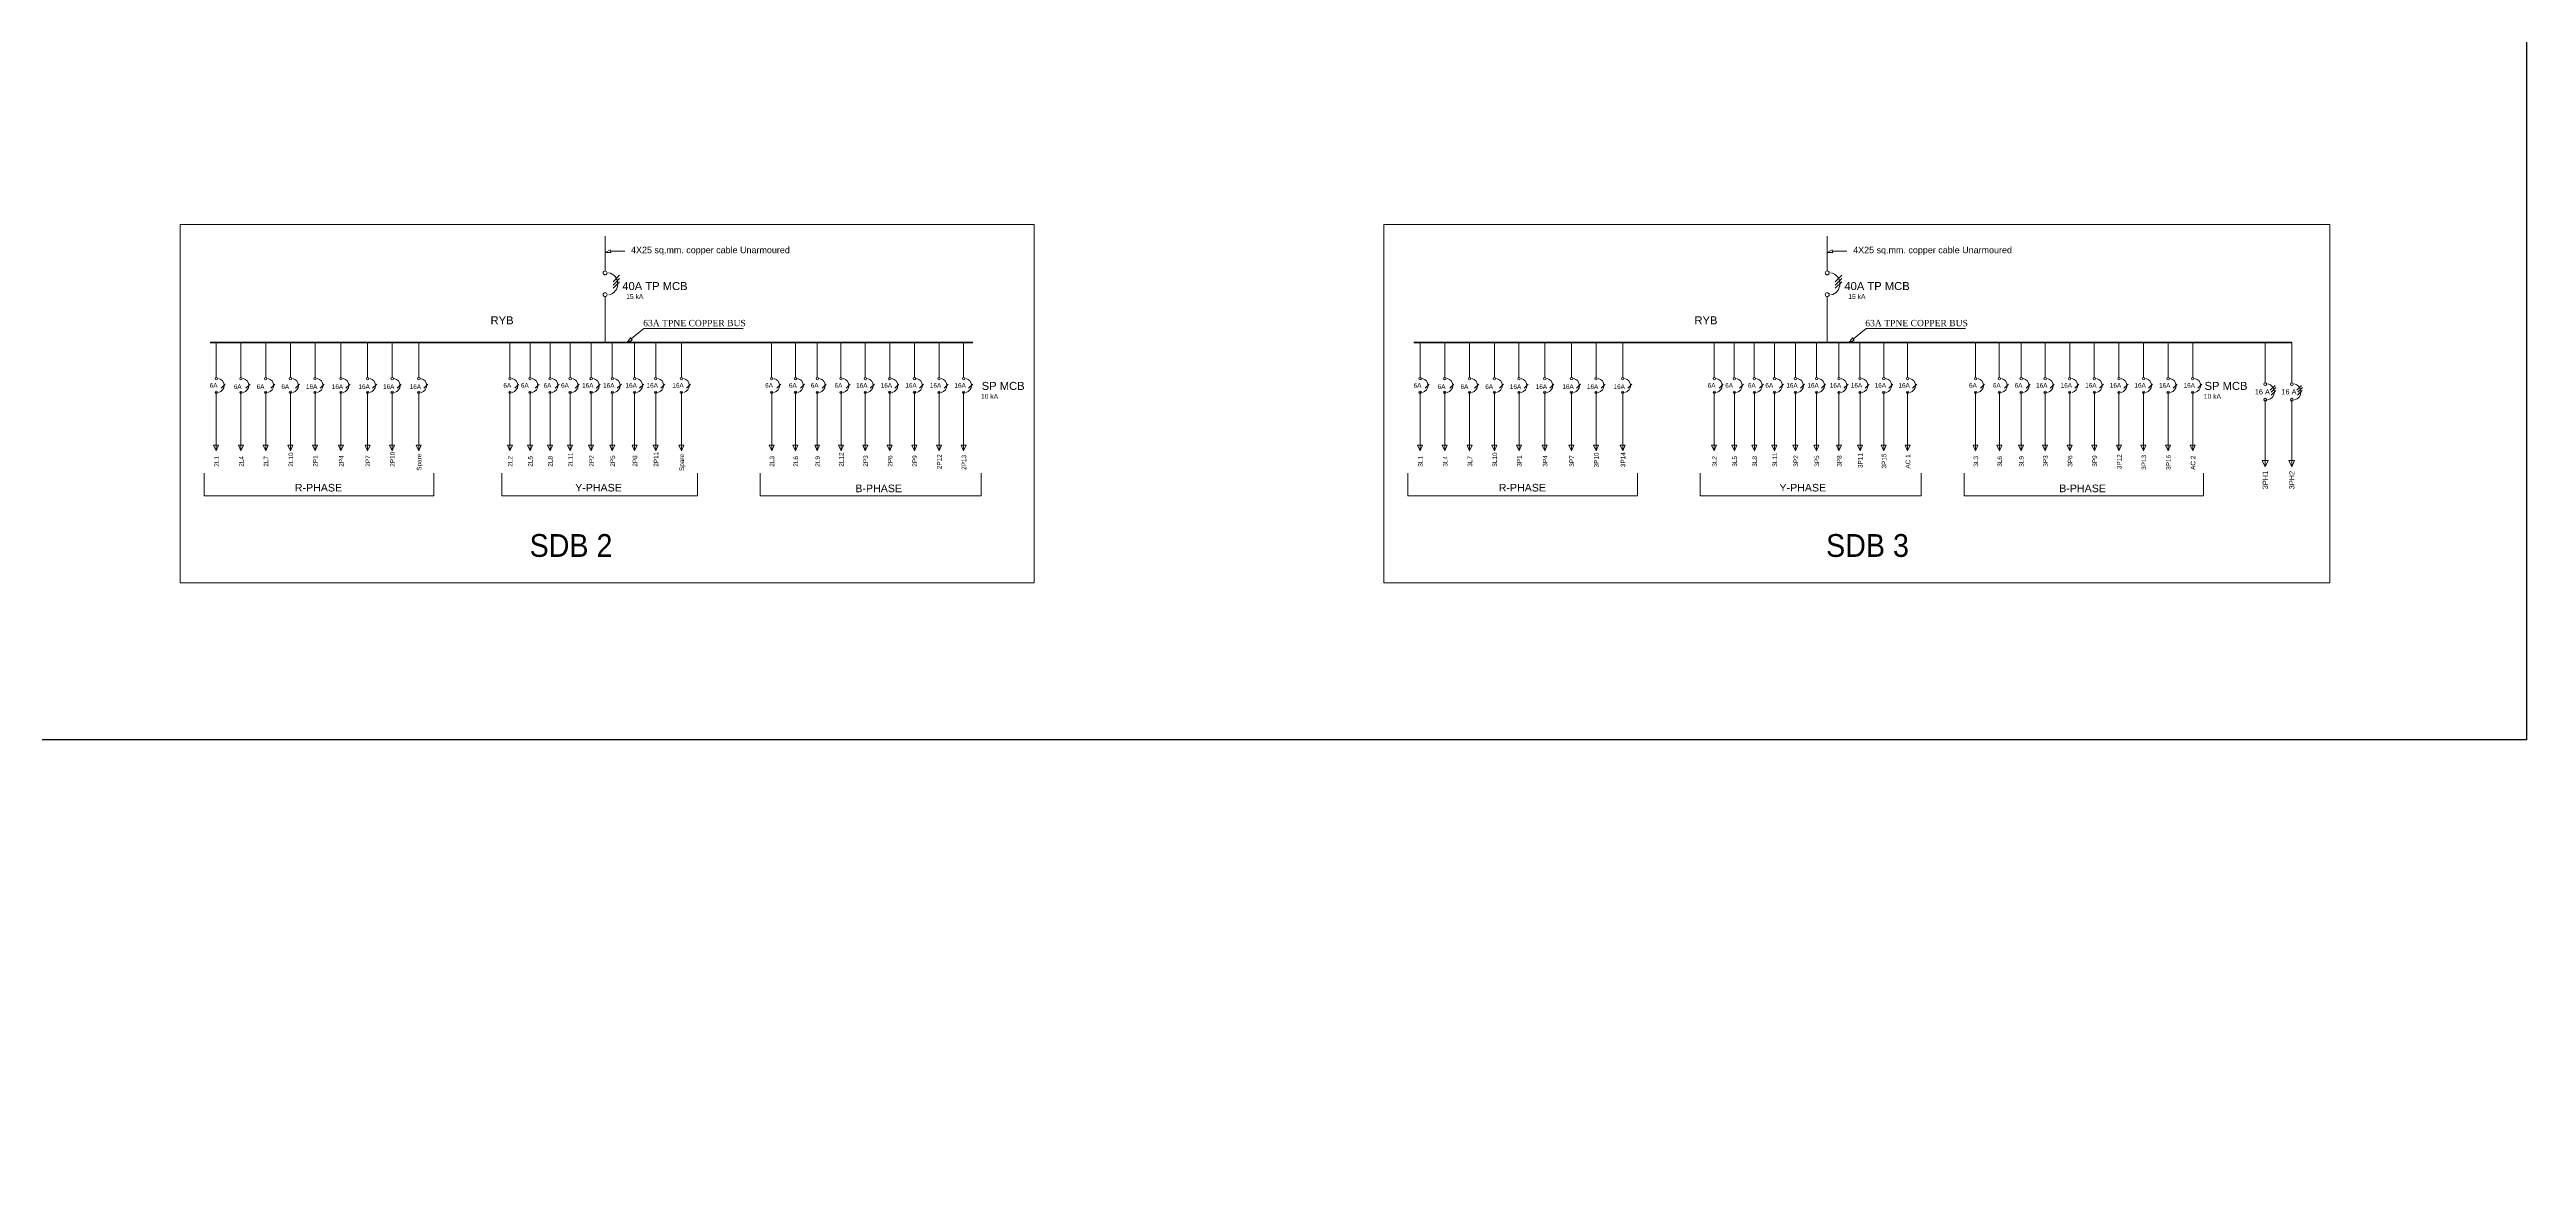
# Model space of a CAD drawing. Header units: inches. Extents: x -3071 to 2534411, y -17796 to 388172.
# Drawn here: x 1965667 to 2129645, y 168569 to 242618 of the extents above; entities that cross this region are included whole.
import ezdxf

# ---------------------------------------------------------------- set-up
doc = ezdxf.new("R2010")
doc.units = ezdxf.units.IN
doc.header["$MEASUREMENT"] = 0
for name, color, linetype, lineweight in [('001-Archi-hatch', 9, 'Continuous', 0), ('7 POWER PT WIRING', 3, 'Continuous', 25), ('Singleline', 82, 'Continuous', 20)]:
    doc.layers.add(name, color=color, linetype=linetype, lineweight=lineweight)
doc.styles.add('ARIAL', font='arial.ttf', dxfattribs={"width": 0.9})
doc.styles.add('MM', font='dutch.ttf')
doc.styles.add('ROOM', font='arial.ttf')
pattern_1 = [(50, (0, 0), (7172.602, -627.521), [750, -8250]), (355, (0, 0), (-1387.513, 7521.92), [600, -6600]), (100.45144, (598, -52), (5785.088, 6894.4), [637.402, -7011.42]), (46.1842, (0, 2000), (10672.413, -1655.193), [1125, -12375]), (96.63564, (889, 1862), (9346.62, 9741.186), [956.103, -10517.14]), (351.18416, (0, 2000), (9346.62, 9741.186), [900, -9900]), (21, (1000, 1500), (5969.07, -4026.189), [750, -8250]), (326, (1000, 1500), (2433.153, 7251.5), [600, -6600]), (71.45144, (1497.4, 1164.5), (8402.224, 3225.312), [637.402, -7011.42]), (37.5, (0, 0), (121.5986, 3328.9385), [0, -6520, 0, -6700, 0, -6625]), (7.5, (0, 0), (2630.6954, 3944.117), [0, -3820, 0, -6370, 0, -2525]), (327.5, (-2230, 0), (5338.2244, -225.5487), [0, -2500, 0, -7800, 0, -10350]), (317.5, (-3230, 0), (5831.862, 1001.05), [0, -3250, 0, -5180, 0, -7350])]

msp = doc.modelspace()

# ---------------------------------------------------------------- hatches: boundary and pattern name
at = {"layer": '001-Archi-hatch'}
h = msp.add_hatch(dxfattribs=at)
h.set_pattern_fill('AR-CONC', color=256, scale=1000)
h.set_pattern_definition(pattern_1)
edge = h.paths.add_edge_path()
edge.add_line((2014535.21, 168969.47), (2014935.21, 168969.47))
edge.add_line((2014935.21, 168969.47), (2014935.21, 168569.47))
edge.add_line((2014935.21, 168569.47), (2014535.42, 168569.25))
edge.add_line((2014535.42, 168569.25), (2014535.13, 168969.47))
h = msp.add_hatch(dxfattribs=at)
h.set_pattern_fill('AR-CONC', color=256, scale=1000)
h.set_pattern_definition(pattern_1)
h.paths.add_polyline_path([(2014535.21, 168969.47), (2014935.21, 168969.47), (2014935.21, 168569.47), (2014535.42, 168569.25)])
h = msp.add_hatch(dxfattribs=at)
h.set_pattern_fill('AR-CONC', color=256, scale=1000)
h.set_pattern_definition(pattern_1)
h.paths.add_polyline_path([(2014535.21, 168969.47), (2014935.21, 168969.47), (2014935.21, 168569.47), (2014535.42, 168569.25)])

# ---------------------------------------------------------------- linework, layer by layer
at = {"layer": '7 POWER PT WIRING'}
for p, q in [((2003896.63, 223230.34), (2004241.16, 223390.53)), ((2084803.68, 223230.34), (2085148.21, 223390.53))]:
    msp.add_line(p, q, dxfattribs=at)
at = {"layer": 'Defpoints'}
msp.add_lwpolyline([(1892231.25, 386175.23), (2129645.08, 386175.23), (2129645.08, 196935.61), (1892231.25, 196935.61)], close=True, dxfattribs=at)
at = {"layer": 'Singleline', "ltscale": 3}
for p, q in [((2030858.97, 231043.81), (1974310.95, 231043.81)), ((1974310.95, 231043.81), (1974310.95, 207333.81)), ((2030858.97, 207333.81), (2030858.97, 231043.81)), ((2116617.97, 231043.81), (2054011.66, 231043.81)), ((2054011.66, 231043.81), (2054011.66, 207333.81)), ((2116617.97, 207333.81), (2116617.97, 231043.81)), ((1974310.95, 207333.81), (2030858.97, 207333.81)), ((2054011.66, 207333.81), (2116617.97, 207333.81))]:
    msp.add_line(p, q, dxfattribs=at)
at = {"layer": 'Singleline'}
for p, q in [((2002447.66, 227963.51), (2002447.66, 230262.99)), ((2083354.7, 227963.51), (2083354.7, 230262.99)), ((2002778.26, 229367.17), (2002447.66, 229179.93)), ((2002827.6, 229179.93), (2002447.66, 229179.93)), ((2083685.31, 229367.17), (2083354.7, 229179.93)), ((2083734.65, 229179.93), (2083354.7, 229179.93)), ((2002446.63, 223230.34), (2002447.22, 225931.74)), ((2002447.66, 225016.06), (2002447.66, 226269.67)), ((2083353.68, 223230.34), (2083354.26, 225931.74)), ((2083354.7, 225016.06), (2083354.7, 226269.67)), ((2004117.48, 223539.52), (2003896.63, 223230.34)), ((2085024.52, 223539.52), (2084803.68, 223230.34))]:
    msp.add_line(p, q, dxfattribs=at)
at = {"layer": 'Singleline', "ltscale": 2.5}
for p, q in [((2002778.26, 229367.17), (2002827.6, 229179.93)), ((2083685.31, 229367.17), (2083734.65, 229179.93)), ((2004117.48, 223539.52), (2004241.16, 223390.53)), ((2085024.52, 223539.52), (2085148.21, 223390.53))]:
    msp.add_line(p, q, dxfattribs=at)
at = {"layer": 'Singleline', "color": 4}
for p, q in [((2002802.93, 229273.55), (2003746.67, 229273.55)), ((2083709.98, 229273.55), (2084653.71, 229273.55))]:
    msp.add_line(p, q, dxfattribs=at)
at = {"layer": 'Singleline', "color": 2}
for p, q in [((2002977.56, 227255.09), (2003408.66, 227686.19)), ((2002977.56, 227025.81), (2003408.66, 227456.91)), ((2002977.56, 226821.79), (2003408.66, 227252.9)), ((2083884.6, 227255.09), (2084315.71, 227686.19)), ((2083884.6, 227025.81), (2084315.71, 227456.91)), ((2083884.6, 226821.79), (2084315.71, 227252.9)), ((1996143.04, 220915.89), (1996143.04, 223230.34)), ((1997475.13, 220915.89), (1997475.13, 223230.34)), ((1998800.03, 220915.89), (1998800.03, 223230.34)), ((2000132.12, 220915.89), (2000132.12, 223230.34)), ((2001523.92, 220915.89), (2001523.92, 223230.34)), ((2002918.51, 220915.89), (2002918.51, 223230.34)), ((2004400.33, 220915.89), (2004400.33, 223230.34)), ((2005794.92, 220915.89), (2005794.92, 223230.34)), ((2007498.43, 220915.89), (2007498.43, 223230.34)), ((2075869.93, 220915.89), (2075869.93, 223230.34)), ((2077202.02, 220915.89), (2077202.02, 223230.34)), ((2078526.92, 220915.89), (2078526.92, 223230.34)), ((2079859.01, 220915.89), (2079859.01, 223230.34)), ((2081250.81, 220915.89), (2081250.81, 223230.34)), ((2082645.4, 220915.89), (2082645.4, 223230.34)), ((2084127.22, 220915.89), (2084127.22, 223230.34)), ((2085521.81, 220915.89), (2085521.81, 223230.34)), ((2087097.06, 220915.89), (2087097.06, 223230.34)), ((2088672.32, 220915.89), (2088672.32, 223230.34)), ((1996145.95, 219937.83), (1996145.95, 216071.89)), ((1996477.14, 220202.37), (1996746.58, 220471.81)), ((1997478.04, 219937.83), (1997478.04, 216071.89)), ((1997809.23, 220202.37), (1998078.67, 220471.81)), ((1998802.95, 219937.83), (1998802.95, 216071.89)), ((1999134.14, 220202.37), (1999403.58, 220471.81)), ((2000135.04, 219937.83), (2000135.04, 216071.89)), ((2000466.23, 220202.37), (2000735.67, 220471.81)), ((2001526.84, 219937.83), (2001526.84, 216071.89)), ((2001858.03, 220202.37), (2002127.47, 220471.81)), ((2002921.43, 219937.83), (2002921.43, 216071.89)), ((2003252.62, 220202.37), (2003522.06, 220471.81)), ((2004403.24, 219937.83), (2004403.24, 216071.89)), ((2004734.43, 220202.37), (2005003.87, 220471.81)), ((2005797.83, 219937.83), (2005797.83, 216071.89)), ((2006129.02, 220202.37), (2006398.46, 220471.81)), ((2007501.34, 219937.83), (2007501.34, 216071.89)), ((2007832.53, 220202.37), (2008101.97, 220471.81)), ((2075872.84, 219937.83), (2075872.84, 216071.89)), ((2076204.03, 220202.37), (2076473.47, 220471.81)), ((2077204.93, 219937.83), (2077204.93, 216071.89)), ((2077536.12, 220202.37), (2077805.56, 220471.81)), ((2078529.84, 219937.83), (2078529.84, 216071.89)), ((2078861.03, 220202.37), (2079130.47, 220471.81)), ((2079861.93, 219937.83), (2079861.93, 216071.89)), ((2080193.12, 220202.37), (2080462.56, 220471.81)), ((2081253.73, 219937.83), (2081253.73, 216071.89)), ((2081584.92, 220202.37), (2081854.36, 220471.81)), ((2082648.32, 219937.83), (2082648.32, 216071.89)), ((2082979.51, 220202.37), (2083248.95, 220471.81)), ((2084130.13, 219937.83), (2084130.13, 216071.89)), ((2084461.32, 220202.37), (2084730.76, 220471.81)), ((2085524.72, 219937.83), (2085524.72, 216071.89)), ((2085855.91, 220202.37), (2086125.35, 220471.81)), ((2087099.98, 219937.83), (2087099.98, 216071.89)), ((2087431.17, 220202.37), (2087700.61, 220471.81)), ((2088675.23, 219937.83), (2088675.23, 216071.89)), ((2089006.42, 220202.37), (2089275.86, 220471.81)), ((2112749.07, 219943.98), (2113058.99, 220253.9)), ((2114507.93, 219943.98), (2114817.85, 220253.9)), ((1995975.53, 216439.3), (1996305.51, 216439.3)), ((1997307.62, 216439.3), (1997637.6, 216439.3)), ((1998632.53, 216439.3), (1998962.51, 216439.3)), ((1999964.62, 216439.3), (2000294.6, 216439.3)), ((2001356.41, 216439.3), (2001686.4, 216439.3)), ((2002751.01, 216439.3), (2003080.99, 216439.3)), ((2004232.82, 216439.3), (2004562.81, 216439.3)), ((2005627.41, 216439.3), (2005957.4, 216439.3)), ((2007330.92, 216439.3), (2007660.91, 216439.3)), ((2075702.42, 216439.3), (2076032.4, 216439.3)), ((2077034.51, 216439.3), (2077364.49, 216439.3)), ((2078359.42, 216439.3), (2078689.4, 216439.3)), ((2079691.51, 216439.3), (2080021.49, 216439.3)), ((2081083.3, 216439.3), (2081413.29, 216439.3)), ((2082477.89, 216439.3), (2082807.88, 216439.3)), ((2083959.71, 216439.3), (2084289.69, 216439.3)), ((2085354.3, 216439.3), (2085684.29, 216439.3)), ((2086929.55, 216439.3), (2087259.54, 216439.3)), ((2088504.81, 216439.3), (2088834.79, 216439.3)), ((1995616.09, 214588.49), (1995616.09, 213084.06)), ((2008573.6, 214588.49), (2008573.6, 213084.06)), ((2074936.63, 214588.49), (2074936.63, 213084.06)), ((2089583.04, 214588.49), (2089583.04, 213084.06)), ((1995616.09, 213084.06), (2008573.6, 213084.06)), ((2074936.63, 213084.06), (2089583.04, 213084.06))]:
    msp.add_line(p, q, dxfattribs=at)
at = {"layer": 'Singleline', "color": 1, "lineweight": 80}
for p, q in [((2026795.47, 223230.34), (1976294.43, 223230.34)), ((2114110.69, 223230.34), (2055995.14, 223230.34))]:
    msp.add_line(p, q, dxfattribs=at)
at = {"layer": 'Singleline', "color": 1}
for p, q in [((1976699.28, 220915.89), (1976699.28, 223230.34)), ((1978338.59, 220915.89), (1978338.59, 223230.34)), ((1979977.9, 220915.89), (1979977.9, 223230.34)), ((1981617.2, 220915.89), (1981617.2, 223230.34)), ((1983245.63, 220915.89), (1983245.63, 223230.34)), ((1984956.12, 220915.89), (1984956.12, 223230.34)), ((1986720.5, 220915.89), (1986720.5, 223230.34)), ((1988346.95, 220915.89), (1988346.95, 223230.34)), ((1990111.33, 220915.89), (1990111.33, 223230.34)), ((2056399.99, 220915.89), (2056399.99, 223230.34)), ((2058039.3, 220915.89), (2058039.3, 223230.34)), ((2059678.6, 220915.89), (2059678.6, 223230.34)), ((2061317.91, 220915.89), (2061317.91, 223230.34)), ((2062946.34, 220915.89), (2062946.34, 223230.34)), ((2064656.83, 220915.89), (2064656.83, 223230.34)), ((2066421.21, 220915.89), (2066421.21, 223230.34)), ((2068047.66, 220915.89), (2068047.66, 223230.34)), ((2069812.04, 220915.89), (2069812.04, 223230.34)), ((1976702.2, 219937.83), (1976702.2, 216071.89)), ((1977033.39, 220202.37), (1977302.83, 220471.81)), ((1978341.5, 219937.83), (1978341.5, 216071.89)), ((1978672.69, 220202.37), (1978942.13, 220471.81)), ((1979980.81, 219937.83), (1979980.81, 216071.89)), ((1980312, 220202.37), (1980581.44, 220471.81)), ((1981620.12, 219937.83), (1981620.12, 216071.89)), ((1981951.31, 220202.37), (1982220.75, 220471.81)), ((1983248.55, 219937.83), (1983248.55, 216071.89)), ((1983579.74, 220202.37), (1983849.18, 220471.81)), ((1984959.04, 219937.83), (1984959.04, 216071.89)), ((1985290.23, 220202.37), (1985559.67, 220471.81)), ((1986723.42, 219937.83), (1986723.42, 216071.89)), ((1987054.61, 220202.37), (1987324.05, 220471.81)), ((1988349.87, 219937.83), (1988349.87, 216071.89)), ((1988681.06, 220202.37), (1988950.5, 220471.81)), ((1990114.25, 219937.83), (1990114.25, 216071.89)), ((1990445.44, 220202.37), (1990714.88, 220471.81)), ((2056402.91, 219937.83), (2056402.91, 216071.89)), ((2056734.1, 220202.37), (2057003.54, 220471.81)), ((2058042.21, 219937.83), (2058042.21, 216071.89)), ((2058373.4, 220202.37), (2058642.84, 220471.81)), ((2059681.52, 219937.83), (2059681.52, 216071.89)), ((2060012.71, 220202.37), (2060282.15, 220471.81)), ((2061320.82, 219937.83), (2061320.82, 216071.89)), ((2061652.01, 220202.37), (2061921.45, 220471.81)), ((2062949.25, 219937.83), (2062949.25, 216071.89)), ((2063280.44, 220202.37), (2063549.88, 220471.81)), ((2064659.75, 219937.83), (2064659.75, 216071.89)), ((2064990.94, 220202.37), (2065260.38, 220471.81)), ((2066424.13, 219937.83), (2066424.13, 216071.89)), ((2066755.32, 220202.37), (2067024.76, 220471.81)), ((2068050.58, 219937.83), (2068050.58, 216071.89)), ((2068381.77, 220202.37), (2068651.21, 220471.81)), ((2069814.96, 219937.83), (2069814.96, 216071.89)), ((2070146.15, 220202.37), (2070415.59, 220471.81)), ((2112688.75, 220077.5), (2112998.67, 220387.42)), ((2114447.6, 220077.5), (2114757.52, 220387.42)), ((1976531.77, 216439.3), (1976861.76, 216439.3)), ((1978171.08, 216439.3), (1978501.07, 216439.3)), ((1979810.39, 216439.3), (1980140.37, 216439.3)), ((1981449.69, 216439.3), (1981779.68, 216439.3)), ((1983078.12, 216439.3), (1983408.11, 216439.3)), ((1984788.62, 216439.3), (1985118.6, 216439.3)), ((1986553, 216439.3), (1986882.98, 216439.3)), ((1988179.45, 216439.3), (1988509.43, 216439.3)), ((1989943.83, 216439.3), (1990273.81, 216439.3)), ((2056232.48, 216439.3), (2056562.47, 216439.3)), ((2057871.79, 216439.3), (2058201.78, 216439.3)), ((2059511.1, 216439.3), (2059841.08, 216439.3)), ((2061150.4, 216439.3), (2061480.39, 216439.3)), ((2062778.83, 216439.3), (2063108.82, 216439.3)), ((2064489.32, 216439.3), (2064819.31, 216439.3)), ((2066253.7, 216439.3), (2066583.69, 216439.3)), ((2067880.15, 216439.3), (2068210.14, 216439.3)), ((2069644.53, 216439.3), (2069974.52, 216439.3)), ((1975897.72, 214585.36), (1975897.72, 213080.94)), ((1991098.42, 214588.5), (1991098.42, 213084.07)), ((2055598.43, 214585.36), (2055598.43, 213080.94)), ((2070799.13, 214588.5), (2070799.13, 213084.07)), ((1975897.72, 213080.94), (1991098.42, 213084.07)), ((2055598.43, 213080.94), (2070799.13, 213084.07))]:
    msp.add_line(p, q, dxfattribs=at)
at = {"layer": 'Singleline', "color": 5}
for p, q in [((2013471.87, 220915.89), (2013471.87, 223230.34)), ((2015046.45, 220915.89), (2015046.45, 223230.34)), ((2016488.9, 220915.89), (2016488.9, 223230.34)), ((2018063.49, 220915.89), (2018063.49, 223230.34)), ((2019667.92, 220915.89), (2019667.92, 223230.34)), ((2021295.95, 220915.89), (2021295.95, 223230.34)), ((2022923.97, 220915.89), (2022923.97, 223230.34)), ((2024552, 220915.89), (2024552, 223230.34)), ((2026180.03, 220915.89), (2026180.03, 223230.34)), ((2093172.58, 220915.89), (2093172.58, 223230.34)), ((2094747.16, 220915.89), (2094747.16, 223230.34)), ((2096189.61, 220915.89), (2096189.61, 223230.34)), ((2097781.03, 220915.89), (2097781.03, 223230.34)), ((2099409.06, 220915.89), (2099409.06, 223230.34)), ((2101037.08, 220915.89), (2101037.08, 223230.34)), ((2102665.11, 220915.89), (2102665.11, 223230.34)), ((2104293.14, 220915.89), (2104293.14, 223230.34)), ((2105921.17, 220915.89), (2105921.17, 223230.34)), ((2107549.2, 220915.89), (2107549.2, 223230.34)), ((2013474.79, 219937.83), (2013474.79, 216071.89)), ((2013805.98, 220202.37), (2014075.42, 220471.81)), ((2015049.37, 219937.83), (2015049.37, 216071.89)), ((2015380.56, 220202.37), (2015650, 220471.81)), ((2016491.82, 219937.83), (2016491.82, 216071.89)), ((2016823.01, 220202.37), (2017092.45, 220471.81)), ((2018066.4, 219937.83), (2018066.4, 216071.89)), ((2018397.59, 220202.37), (2018667.03, 220471.81)), ((2019670.83, 219937.83), (2019670.83, 216071.89)), ((2020002.02, 220202.37), (2020271.46, 220471.81)), ((2021298.86, 219937.83), (2021298.86, 216071.89)), ((2021630.05, 220202.37), (2021899.49, 220471.81)), ((2022926.89, 219937.83), (2022926.89, 216071.89)), ((2023258.08, 220202.37), (2023527.52, 220471.81)), ((2024554.92, 219937.83), (2024554.92, 216071.89)), ((2024886.11, 220202.37), (2025155.55, 220471.81)), ((2026182.95, 219937.83), (2026182.95, 216071.89)), ((2026514.14, 220202.37), (2026783.58, 220471.81)), ((2093175.49, 219937.83), (2093175.49, 216071.89)), ((2093506.68, 220202.37), (2093776.12, 220471.81)), ((2094750.08, 219937.83), (2094750.08, 216071.89)), ((2095081.27, 220202.37), (2095350.71, 220471.81)), ((2096192.53, 219937.83), (2096192.53, 216071.89)), ((2096523.72, 220202.37), (2096793.16, 220471.81)), ((2097783.94, 219937.83), (2097783.94, 216071.89)), ((2098115.13, 220202.37), (2098384.57, 220471.81)), ((2099411.97, 219937.83), (2099411.97, 216071.89)), ((2099743.16, 220202.37), (2100012.6, 220471.81)), ((2101040, 219937.83), (2101040, 216071.89)), ((2101371.19, 220202.37), (2101640.63, 220471.81)), ((2102668.03, 219937.83), (2102668.03, 216071.89)), ((2102999.22, 220202.37), (2103268.66, 220471.81)), ((2104296.06, 219937.83), (2104296.06, 216071.89)), ((2104627.25, 220202.37), (2104896.69, 220471.81)), ((2105924.09, 219937.83), (2105924.09, 216071.89)), ((2106255.28, 220202.37), (2106524.71, 220471.81)), ((2107552.11, 219937.83), (2107552.11, 216071.89)), ((2107883.3, 220202.37), (2108152.74, 220471.81)), ((2112736.14, 219747.45), (2113046.06, 220057.37)), ((2114494.99, 219747.45), (2114804.91, 220057.37)), ((2013304.36, 216439.3), (2013634.35, 216439.3)), ((2014878.95, 216439.3), (2015208.93, 216439.3)), ((2016321.4, 216439.3), (2016651.38, 216439.3)), ((2017895.98, 216439.3), (2018225.96, 216439.3)), ((2019500.41, 216439.3), (2019830.4, 216439.3)), ((2021128.44, 216439.3), (2021458.42, 216439.3)), ((2022756.47, 216439.3), (2023086.45, 216439.3)), ((2024384.49, 216439.3), (2024714.48, 216439.3)), ((2026012.52, 216439.3), (2026342.51, 216439.3)), ((2093005.07, 216439.3), (2093335.06, 216439.3)), ((2094579.65, 216439.3), (2094909.64, 216439.3)), ((2096022.1, 216439.3), (2096352.09, 216439.3)), ((2097613.52, 216439.3), (2097943.51, 216439.3)), ((2099241.55, 216439.3), (2099571.53, 216439.3)), ((2100869.58, 216439.3), (2101199.56, 216439.3)), ((2102497.6, 216439.3), (2102827.59, 216439.3)), ((2104125.63, 216439.3), (2104455.62, 216439.3)), ((2105753.66, 216439.3), (2106083.65, 216439.3)), ((2107381.69, 216439.3), (2107711.68, 216439.3)), ((2012718.6, 214588.49), (2012718.6, 213084.06)), ((2027338.34, 214588.49), (2027338.34, 213084.06)), ((2092419.31, 214588.49), (2092419.31, 213084.06)), ((2108270.82, 214588.49), (2108270.82, 213084.06)), ((2012718.6, 213084.06), (2027338.34, 213084.06)), ((2092419.31, 213084.06), (2108270.82, 213084.06))]:
    msp.add_line(p, q, dxfattribs=at)
at = {"layer": 'Singleline', "color": 7, "true_color": 0xffffff}
for p, q in [((2112351.84, 220568.17), (2112351.84, 223230.34)), ((2114110.69, 220568.17), (2114110.69, 223230.34)), ((2112355.19, 219443.17), (2112355.19, 214996.44)), ((2114114.05, 219443.17), (2114114.05, 214996.44)), ((2112159.17, 215419.04), (2112538.73, 215419.04)), ((2113918.02, 215419.04), (2114297.58, 215419.04))]:
    msp.add_line(p, q, dxfattribs=at)
at = {"layer": 'Singleline'}
for points in [[(2011591.79, 224159.3), (2005015.61, 224159.3), (2004179.32, 223465.03)], [(2092498.84, 224159.3), (2085922.65, 224159.3), (2085086.36, 223465.03)]]:
    msp.add_lwpolyline(points, dxfattribs=at)
at = {"layer": 'Singleline', "color": 1}
for points in [[(1976861.76, 216439.3), (1976702.2, 216071.89), (1976531.77, 216439.3)], [(1978501.07, 216439.3), (1978341.5, 216071.89), (1978171.08, 216439.3)], [(1980140.37, 216439.3), (1979980.81, 216071.89), (1979810.39, 216439.3)], [(1981779.68, 216439.3), (1981620.12, 216071.89), (1981449.69, 216439.3)], [(1983408.11, 216439.3), (1983248.55, 216071.89), (1983078.12, 216439.3)], [(1985118.6, 216439.3), (1984959.04, 216071.89), (1984788.62, 216439.3)], [(1986882.98, 216439.3), (1986723.42, 216071.89), (1986553, 216439.3)], [(1988509.43, 216439.3), (1988349.87, 216071.89), (1988179.45, 216439.3)], [(1990273.81, 216439.3), (1990114.25, 216071.89), (1989943.83, 216439.3)], [(2056562.47, 216439.3), (2056402.91, 216071.89), (2056232.48, 216439.3)], [(2058201.78, 216439.3), (2058042.21, 216071.89), (2057871.79, 216439.3)], [(2059841.08, 216439.3), (2059681.52, 216071.89), (2059511.1, 216439.3)], [(2061480.39, 216439.3), (2061320.82, 216071.89), (2061150.4, 216439.3)], [(2063108.82, 216439.3), (2062949.25, 216071.89), (2062778.83, 216439.3)], [(2064819.31, 216439.3), (2064659.75, 216071.89), (2064489.32, 216439.3)], [(2066583.69, 216439.3), (2066424.13, 216071.89), (2066253.7, 216439.3)], [(2068210.14, 216439.3), (2068050.58, 216071.89), (2067880.15, 216439.3)], [(2069974.52, 216439.3), (2069814.96, 216071.89), (2069644.53, 216439.3)]]:
    msp.add_lwpolyline(points, dxfattribs=at)
at = {"layer": 'Singleline', "color": 2}
for points in [[(1996305.51, 216439.3), (1996145.95, 216071.89), (1995975.53, 216439.3)], [(1997637.6, 216439.3), (1997478.04, 216071.89), (1997307.62, 216439.3)], [(1998962.51, 216439.3), (1998802.95, 216071.89), (1998632.53, 216439.3)], [(2000294.6, 216439.3), (2000135.04, 216071.89), (1999964.62, 216439.3)], [(2001686.4, 216439.3), (2001526.84, 216071.89), (2001356.41, 216439.3)], [(2003080.99, 216439.3), (2002921.43, 216071.89), (2002751.01, 216439.3)], [(2004562.81, 216439.3), (2004403.24, 216071.89), (2004232.82, 216439.3)], [(2005957.4, 216439.3), (2005797.83, 216071.89), (2005627.41, 216439.3)], [(2007660.91, 216439.3), (2007501.34, 216071.89), (2007330.92, 216439.3)], [(2076032.4, 216439.3), (2075872.84, 216071.89), (2075702.42, 216439.3)], [(2077364.49, 216439.3), (2077204.93, 216071.89), (2077034.51, 216439.3)], [(2078689.4, 216439.3), (2078529.84, 216071.89), (2078359.42, 216439.3)], [(2080021.49, 216439.3), (2079861.93, 216071.89), (2079691.51, 216439.3)], [(2081413.29, 216439.3), (2081253.73, 216071.89), (2081083.3, 216439.3)], [(2082807.88, 216439.3), (2082648.32, 216071.89), (2082477.89, 216439.3)], [(2084289.69, 216439.3), (2084130.13, 216071.89), (2083959.71, 216439.3)], [(2085684.29, 216439.3), (2085524.72, 216071.89), (2085354.3, 216439.3)], [(2087259.54, 216439.3), (2087099.98, 216071.89), (2086929.55, 216439.3)], [(2088834.79, 216439.3), (2088675.23, 216071.89), (2088504.81, 216439.3)]]:
    msp.add_lwpolyline(points, dxfattribs=at)
at = {"layer": 'Singleline', "color": 5}
for points in [[(2013634.35, 216439.3), (2013474.79, 216071.89), (2013304.36, 216439.3)], [(2015208.93, 216439.3), (2015049.37, 216071.89), (2014878.95, 216439.3)], [(2016651.38, 216439.3), (2016491.82, 216071.89), (2016321.4, 216439.3)], [(2018225.96, 216439.3), (2018066.4, 216071.89), (2017895.98, 216439.3)], [(2019830.4, 216439.3), (2019670.83, 216071.89), (2019500.41, 216439.3)], [(2021458.42, 216439.3), (2021298.86, 216071.89), (2021128.44, 216439.3)], [(2023086.45, 216439.3), (2022926.89, 216071.89), (2022756.47, 216439.3)], [(2024714.48, 216439.3), (2024554.92, 216071.89), (2024384.49, 216439.3)], [(2026342.51, 216439.3), (2026182.95, 216071.89), (2026012.52, 216439.3)], [(2093335.06, 216439.3), (2093175.49, 216071.89), (2093005.07, 216439.3)], [(2094909.64, 216439.3), (2094750.08, 216071.89), (2094579.65, 216439.3)], [(2096352.09, 216439.3), (2096192.53, 216071.89), (2096022.1, 216439.3)], [(2097943.51, 216439.3), (2097783.94, 216071.89), (2097613.52, 216439.3)], [(2099571.53, 216439.3), (2099411.97, 216071.89), (2099241.55, 216439.3)], [(2101199.56, 216439.3), (2101040, 216071.89), (2100869.58, 216439.3)], [(2102827.59, 216439.3), (2102668.03, 216071.89), (2102497.6, 216439.3)], [(2104455.62, 216439.3), (2104296.06, 216071.89), (2104125.63, 216439.3)], [(2106083.65, 216439.3), (2105924.09, 216071.89), (2105753.66, 216439.3)], [(2107711.68, 216439.3), (2107552.11, 216071.89), (2107381.69, 216439.3)]]:
    msp.add_lwpolyline(points, dxfattribs=at)
at = {"layer": 'Singleline', "color": 7, "true_color": 0xffffff}
for points in [[(2112538.73, 215419.04), (2112355.19, 214996.44), (2112159.17, 215419.04)], [(2114297.58, 215419.04), (2114114.05, 214996.44), (2113918.02, 215419.04)]]:
    msp.add_lwpolyline(points, dxfattribs=at)
at = {"layer": 'Singleline', "color": 2}
for centre, radius in [((2002447.66, 227834.65), 128.86), ((2083354.7, 227834.65), 128.86), ((2002447.66, 226398.53), 128.86), ((2083354.7, 226398.53), 128.86), ((1996145.95, 220835.4), 80.54), ((1996145.95, 219937.83), 80.54), ((1997478.04, 220835.4), 80.54), ((1997478.04, 219937.83), 80.54), ((1998802.95, 220835.4), 80.54), ((1998802.95, 219937.83), 80.54), ((2000135.04, 220835.4), 80.54), ((2000135.04, 219937.83), 80.54), ((2001526.84, 220835.4), 80.54), ((2001526.84, 219937.83), 80.54), ((2002921.43, 220835.4), 80.54), ((2002921.43, 219937.83), 80.54), ((2004403.24, 220835.4), 80.54), ((2004403.24, 219937.83), 80.54), ((2005797.83, 220835.4), 80.54), ((2005797.83, 219937.83), 80.54), ((2007501.34, 220835.4), 80.54), ((2007501.34, 219937.83), 80.54), ((2075872.84, 220835.4), 80.54), ((2075872.84, 219937.83), 80.54), ((2077204.93, 220835.4), 80.54), ((2077204.93, 219937.83), 80.54), ((2078529.84, 220835.4), 80.54), ((2078529.84, 219937.83), 80.54), ((2079861.93, 220835.4), 80.54), ((2079861.93, 219937.83), 80.54), ((2081253.73, 220835.4), 80.54), ((2081253.73, 219937.83), 80.54), ((2082648.32, 220835.4), 80.54), ((2082648.32, 219937.83), 80.54), ((2084130.13, 220835.4), 80.54), ((2084130.13, 219937.83), 80.54), ((2085524.72, 220835.4), 80.54), ((2085524.72, 219937.83), 80.54), ((2087099.98, 220835.4), 80.54), ((2087099.98, 219937.83), 80.54), ((2088675.23, 220835.4), 80.54), ((2088675.23, 219937.83), 80.54)]:
    msp.add_circle(centre, radius, dxfattribs=at)
at = {"layer": 'Singleline', "color": 1}
for centre in [(1976702.2, 220835.4), (1976702.2, 219937.83), (1978341.5, 220835.4), (1978341.5, 219937.83), (1979980.81, 220835.4), (1979980.81, 219937.83), (1981620.12, 220835.4), (1981620.12, 219937.83), (1983248.55, 220835.4), (1983248.55, 219937.83), (1984959.04, 220835.4), (1984959.04, 219937.83), (1986723.42, 220835.4), (1986723.42, 219937.83), (1988349.87, 220835.4), (1988349.87, 219937.83), (1990114.25, 220835.4), (1990114.25, 219937.83), (2056402.91, 220835.4), (2056402.91, 219937.83), (2058042.21, 220835.4), (2058042.21, 219937.83), (2059681.52, 220835.4), (2059681.52, 219937.83), (2061320.82, 220835.4), (2061320.82, 219937.83), (2062949.25, 220835.4), (2062949.25, 219937.83), (2064659.75, 220835.4), (2064659.75, 219937.83), (2066424.13, 220835.4), (2066424.13, 219937.83), (2068050.58, 220835.4), (2068050.58, 219937.83), (2069814.96, 220835.4), (2069814.96, 219937.83)]:
    msp.add_circle(centre, 80.54, dxfattribs=at)
at = {"layer": 'Singleline', "color": 5}
for centre in [(2013474.79, 220835.4), (2013474.79, 219937.83), (2015049.37, 220835.4), (2015049.37, 219937.83), (2016491.82, 220835.4), (2016491.82, 219937.83), (2018066.4, 220835.4), (2018066.4, 219937.83), (2019670.83, 220835.4), (2019670.83, 219937.83), (2021298.86, 220835.4), (2021298.86, 219937.83), (2022926.89, 220835.4), (2022926.89, 219937.83), (2024554.92, 220835.4), (2024554.92, 219937.83), (2026182.95, 220835.4), (2026182.95, 219937.83), (2093175.49, 220835.4), (2093175.49, 219937.83), (2094750.08, 220835.4), (2094750.08, 219937.83), (2096192.53, 220835.4), (2096192.53, 219937.83), (2097783.94, 220835.4), (2097783.94, 219937.83), (2099411.97, 220835.4), (2099411.97, 219937.83), (2101040, 220835.4), (2101040, 219937.83), (2102668.03, 220835.4), (2102668.03, 219937.83), (2104296.06, 220835.4), (2104296.06, 219937.83), (2105924.09, 220835.4), (2105924.09, 219937.83), (2107552.11, 220835.4), (2107552.11, 219937.83)]:
    msp.add_circle(centre, 80.54, dxfattribs=at)
at = {"layer": 'Singleline', "color": 7, "true_color": 0xffffff}
for centre in [(2112355.19, 220475.59), (2114114.05, 220475.59), (2112355.19, 219443.17), (2114114.05, 219443.17)]:
    msp.add_circle(centre, 92.64, dxfattribs=at)
at = {"layer": 'Singleline', "color": 2}
for centre, radius in [((2002540.17, 227111.79), 747.37), ((2083447.21, 227111.79), 747.37), ((1996203.77, 220383.62), 467.11), ((1997535.86, 220383.62), 467.11), ((1998860.77, 220383.62), 467.11), ((2000192.86, 220383.62), 467.11), ((2001584.66, 220383.62), 467.11), ((2002979.25, 220383.62), 467.11), ((2004461.07, 220383.62), 467.11), ((2005855.66, 220383.62), 467.11), ((2007559.17, 220383.62), 467.11), ((2075930.66, 220383.62), 467.11), ((2077262.75, 220383.62), 467.11), ((2078587.66, 220383.62), 467.11), ((2079919.75, 220383.62), 467.11), ((2081311.55, 220383.62), 467.11), ((2082706.14, 220383.62), 467.11), ((2084187.95, 220383.62), 467.11), ((2085582.55, 220383.62), 467.11), ((2087157.8, 220383.62), 467.11), ((2088733.05, 220383.62), 467.11)]:
    msp.add_arc(centre, radius, 281.2479565, 79.4874814, dxfattribs=at)
at = {"layer": 'Singleline', "color": 1}
for centre in [(1976760.02, 220383.62), (1978399.33, 220383.62), (1980038.63, 220383.62), (1981677.94, 220383.62), (1983306.37, 220383.62), (1985016.86, 220383.62), (1986781.24, 220383.62), (1988407.69, 220383.62), (1990172.07, 220383.62), (2056460.73, 220383.62), (2058100.03, 220383.62), (2059739.34, 220383.62), (2061378.65, 220383.62), (2063007.08, 220383.62), (2064717.57, 220383.62), (2066481.95, 220383.62), (2068108.4, 220383.62), (2069872.78, 220383.62)]:
    msp.add_arc(centre, 467.11, 281.2479565, 79.4874814, dxfattribs=at)
at = {"layer": 'Singleline', "color": 5}
for centre in [(2013532.61, 220383.62), (2015107.19, 220383.62), (2016549.64, 220383.62), (2018124.22, 220383.62), (2019728.66, 220383.62), (2021356.68, 220383.62), (2022984.71, 220383.62), (2024612.74, 220383.62), (2026240.77, 220383.62), (2093233.32, 220383.62), (2094807.9, 220383.62), (2096250.35, 220383.62), (2097841.77, 220383.62), (2099469.79, 220383.62), (2101097.82, 220383.62), (2102725.85, 220383.62), (2104353.88, 220383.62), (2105981.91, 220383.62), (2107609.94, 220383.62)]:
    msp.add_arc(centre, 467.11, 281.2479565, 79.4874814, dxfattribs=at)
at = {"layer": 'Singleline', "color": 7, "true_color": 0xffffff}
for centre in [(2112421.7, 219955.93), (2114180.56, 219955.93)]:
    msp.add_arc(centre, 537.29, 281.2479564, 79.4874814, dxfattribs=at)

# ---------------------------------------------------------------- texts
at = {"layer": 'Singleline', "style": 'ROOM'}
for p in [(2004164.81, 229140.21), (2085071.85, 229140.21)]:
    msp.add_text('4X25 sq.mm. copper cable Unarmoured', height=424.3655, dxfattribs=at).set_placement(p)
at = {"layer": 'Singleline', "color": 1}
for s, height, style, p in [('40A TP MCB', 530.457, 'ROOM', (2003583.23, 226700.6)), ('15 kA', 318.274, 'ROOM', (2003843.11, 226115.91)), ('40A TP MCB', 530.457, 'ROOM', (2084490.27, 226700.6)), ('15 kA', 318.274, 'ROOM', (2084750.16, 226115.91)), (' RYB', 530.457, 'ROOM', (1994658.01, 224430.79)), ('63A TPNE COPPER BUS', 420.3764, 'MM', (2004968.43, 224307.32)), (' RYB', 530.457, 'ROOM', (2074358.72, 224430.79)), ('63A TPNE COPPER BUS', 420.3764, 'MM', (2085875.47, 224307.32)), ('6A  ', 302.4, 'ARIAL', (1976271.47, 220241.68)), ('6A  ', 302.4, 'ARIAL', (1977863.49, 220161.14)), ('6A  ', 302.4, 'ARIAL', (1979376.74, 220161.14)), ('6A  ', 302.4, 'ARIAL', (1981016.04, 220161.14)), ('16A  ', 302.4, 'ARIAL', (1982644.47, 220161.14)), ('16A  ', 302.4, 'ARIAL', (1984354.97, 220161.14)), ('16A  ', 302.4, 'ARIAL', (1986119.35, 220161.14)), ('16A  ', 302.4, 'ARIAL', (1987745.8, 220161.14)), ('16A  ', 302.4, 'ARIAL', (1989510.18, 220161.14)), ('10 kA', 318.274, 'ROOM', (2027329.65, 219507.58)), (' SP MCB', 530.457, 'ROOM', (2027173.13, 220092.28)), ('6A  ', 302.4, 'ARIAL', (2055972.18, 220241.68)), ('6A  ', 302.4, 'ARIAL', (2057564.2, 220161.14)), ('6A  ', 302.4, 'ARIAL', (2059077.45, 220161.14)), ('6A  ', 302.4, 'ARIAL', (2060716.75, 220161.14)), ('16A  ', 302.4, 'ARIAL', (2062345.18, 220161.14)), ('16A  ', 302.4, 'ARIAL', (2064055.67, 220161.14)), ('16A  ', 302.4, 'ARIAL', (2065820.06, 220161.14)), ('16A  ', 302.4, 'ARIAL', (2067446.5, 220161.14)), ('16A  ', 302.4, 'ARIAL', (2069210.88, 220161.14)), ('10 kA', 318.274, 'ROOM', (2108286.67, 219507.58)), (' SP MCB', 530.457, 'ROOM', (2108130.15, 220092.28)), ('R-PHASE', 504, 'ARIAL', (1981906.54, 213370.11)), ('R-PHASE', 504, 'ARIAL', (2061607.25, 213370.11))]:
    msp.add_text(s, height=height, dxfattribs=dict(at, style=style)).set_placement(p)
at = {"layer": 'Singleline', "color": 2, "style": 'ARIAL'}
for s, height, p in [('6A  ', 302.4, (1995715.22, 220241.68)), ('6A  ', 302.4, (1996873.97, 220241.68)), ('6A  ', 302.4, (1998372.22, 220241.68)), ('6A  ', 302.4, (1999530.97, 220241.68)), ('16A  ', 302.4, (2000922.76, 220241.68)), ('16A  ', 302.4, (2002317.36, 220241.68)), ('16A  ', 302.4, (2003799.17, 220241.68)), ('16A  ', 302.4, (2005193.76, 220241.68)), ('16A  ', 302.4, (2006897.27, 220241.68)), ('6A  ', 302.4, (2075442.11, 220241.68)), ('6A  ', 302.4, (2076600.86, 220241.68)), ('6A  ', 302.4, (2078099.11, 220241.68)), ('6A  ', 302.4, (2079257.86, 220241.68)), ('16A  ', 302.4, (2080649.65, 220241.68)), ('16A  ', 302.4, (2082044.25, 220241.68)), ('16A  ', 302.4, (2083526.06, 220241.68)), ('16A  ', 302.4, (2084920.65, 220241.68)), ('16A  ', 302.4, (2086495.9, 220241.68)), ('16A  ', 302.4, (2088071.16, 220241.68)), ('Y-PHASE', 504, (2000464.68, 213370.1)), ('Y-PHASE', 504, (2080191.57, 213370.1))]:
    msp.add_text(s, height=height, dxfattribs=at).set_placement(p)
at = {"layer": 'Singleline', "color": 5, "style": 'ARIAL'}
for s, height, p in [('6A  ', 302.4, (2013044.06, 220241.68)), ('6A  ', 302.4, (2014618.64, 220241.68)), ('6A  ', 302.4, (2016061.09, 220241.68)), ('6A  ', 302.4, (2017635.67, 220241.68)), ('16A  ', 302.4, (2019066.76, 220241.68)), ('16A  ', 302.4, (2020694.79, 220241.68)), ('16A  ', 302.4, (2022322.82, 220241.68)), ('16A  ', 302.4, (2023950.84, 220241.68)), ('16A  ', 302.4, (2025578.87, 220241.68)), ('6A  ', 302.4, (2092744.77, 220241.68)), ('6A  ', 302.4, (2094319.35, 220241.68)), ('6A  ', 302.4, (2095761.8, 220241.68)), ('16A  ', 302.4, (2097179.87, 220241.68)), ('16A  ', 302.4, (2098807.9, 220241.68)), ('16A  ', 302.4, (2100435.93, 220241.68)), ('16A  ', 302.4, (2102063.96, 220241.68)), ('16A  ', 302.4, (2103691.98, 220241.68)), ('16A  ', 302.4, (2105320.01, 220241.68)), ('16A  ', 302.4, (2106948.04, 220241.68)), ('B-PHASE', 504, (2019012.39, 213323.19)), ('B-PHASE', 504, (2098713.1, 213323.19))]:
    msp.add_text(s, height=height, dxfattribs=at).set_placement(p)
at = {"layer": 'Singleline', "color": 7, "true_color": 0xffffff, "style": 'ARIAL'}
for p in [(2111660.37, 219792.68), (2113419.22, 219792.68)]:
    msp.add_text('16 A', height=347.831, dxfattribs=at).set_placement(p)
at = {"layer": 'Singleline', "color": 1, "style": 'ARIAL'}
for s, p in [('2L1', (1976872.06, 215011.33)), ('2L4', (1978511.36, 215011.33)), ('2L7', (1980150.67, 215011.33)), ('2L10', (1981789.98, 215011.33)), ('2P1', (1983418.41, 215011.33)), ('2P4', (1985128.9, 215011.33)), ('2P7', (1986893.28, 215011.33)), ('2P10', (1988519.73, 215011.33)), ('Spare', (1990284.11, 214742.74)), ('3L1', (2056572.77, 215011.33)), ('3L4', (2058212.07, 215011.33)), ('3L7', (2059851.38, 215011.33)), ('3L10', (2061490.68, 215011.33)), ('3P1', (2063119.11, 215011.33)), ('3P4', (2064829.61, 215011.33)), ('3P7', (2066593.99, 215011.33)), ('3P10', (2068220.44, 214961.28)), ('3P14', (2069984.82, 214981.99))]:
    msp.add_text(s, height=302.4, rotation=90, dxfattribs=at).set_placement(p)
at = {"layer": 'Singleline', "color": 2, "style": 'ARIAL'}
for s, p in [('2L2', (1996315.81, 215011.33)), ('2L5', (1997647.9, 215011.33)), ('2L8', (1998972.81, 215011.33)), ('2L11', (2000304.9, 215011.33)), ('2P2', (2001696.7, 215011.33)), ('2P5', (2003091.29, 215011.33)), ('2P8', (2004573.1, 215011.33)), ('2P11', (2005967.69, 215011.33)), ('Spare', (2007671.2, 214725.79)), ('3L2', (2076042.7, 215011.33)), ('3L5', (2077374.79, 215011.33)), ('3L8', (2078699.7, 215011.33)), ('3L11', (2080031.79, 215011.33)), ('3P2', (2081423.59, 215011.33)), ('3P5', (2082818.18, 215011.33)), ('3P8', (2084299.99, 215011.33)), ('3P11', (2085694.58, 214925.52)), ('3P15', (2087269.84, 214889.22)), ('AC 1', (2088845.09, 214889.22))]:
    msp.add_text(s, height=302.4, rotation=90, dxfattribs=at).set_placement(p)
at = {"layer": 'Singleline', "color": 5, "style": 'ARIAL'}
for s, p in [('2L3', (2013644.65, 215011.33)), ('2L6', (2015219.23, 215011.33)), ('2L9', (2016661.68, 215011.33)), ('2L12', (2018236.26, 215011.33)), ('2P3', (2019840.69, 215011.33)), ('2P6', (2021468.72, 215011.33)), ('2P9', (2023096.75, 215011.33)), ('2P12', (2024724.78, 214845.76)), ('2P13', (2026352.81, 214800.74)), ('3L3', (2093345.35, 215011.33)), ('3L6', (2094919.94, 215011.33)), ('3L9', (2096362.39, 215011.33)), ('3P3', (2097953.8, 215011.33)), ('3P6', (2099581.83, 215011.33)), ('3P9', (2101209.86, 215011.33)), ('3P12', (2102837.89, 214845.76)), ('3P13', (2104465.92, 214800.74)), ('3P16', (2106093.95, 214800.74)), ('AC 2', (2107721.97, 214800.74))]:
    msp.add_text(s, height=302.4, rotation=90, dxfattribs=at).set_placement(p)
at = {"layer": 'Singleline', "color": 7, "true_color": 0xffffff, "style": 'ARIAL'}
for s, p in [('3PH1', (2112526.79, 213518.06)), ('3PH2', (2114285.64, 213518.06))]:
    msp.add_text(s, height=347.831, rotation=90, dxfattribs=at).set_placement(p)
at = {"layer": 'Singleline', "color": 1, "linetype": 'Continuous', "lineweight": 35, "char_height": 1509.291, "attachment_point": 5, "style": 'ARIAL'}
for s, insert in [('SDB 2', (2000190.3, 209786.21)), ('SDB 3', (2086019.34, 209786.21))]:
    msp.add_mtext(s, dxfattribs=dict(at, insert=insert))

doc.saveas('drawing.dxf')
